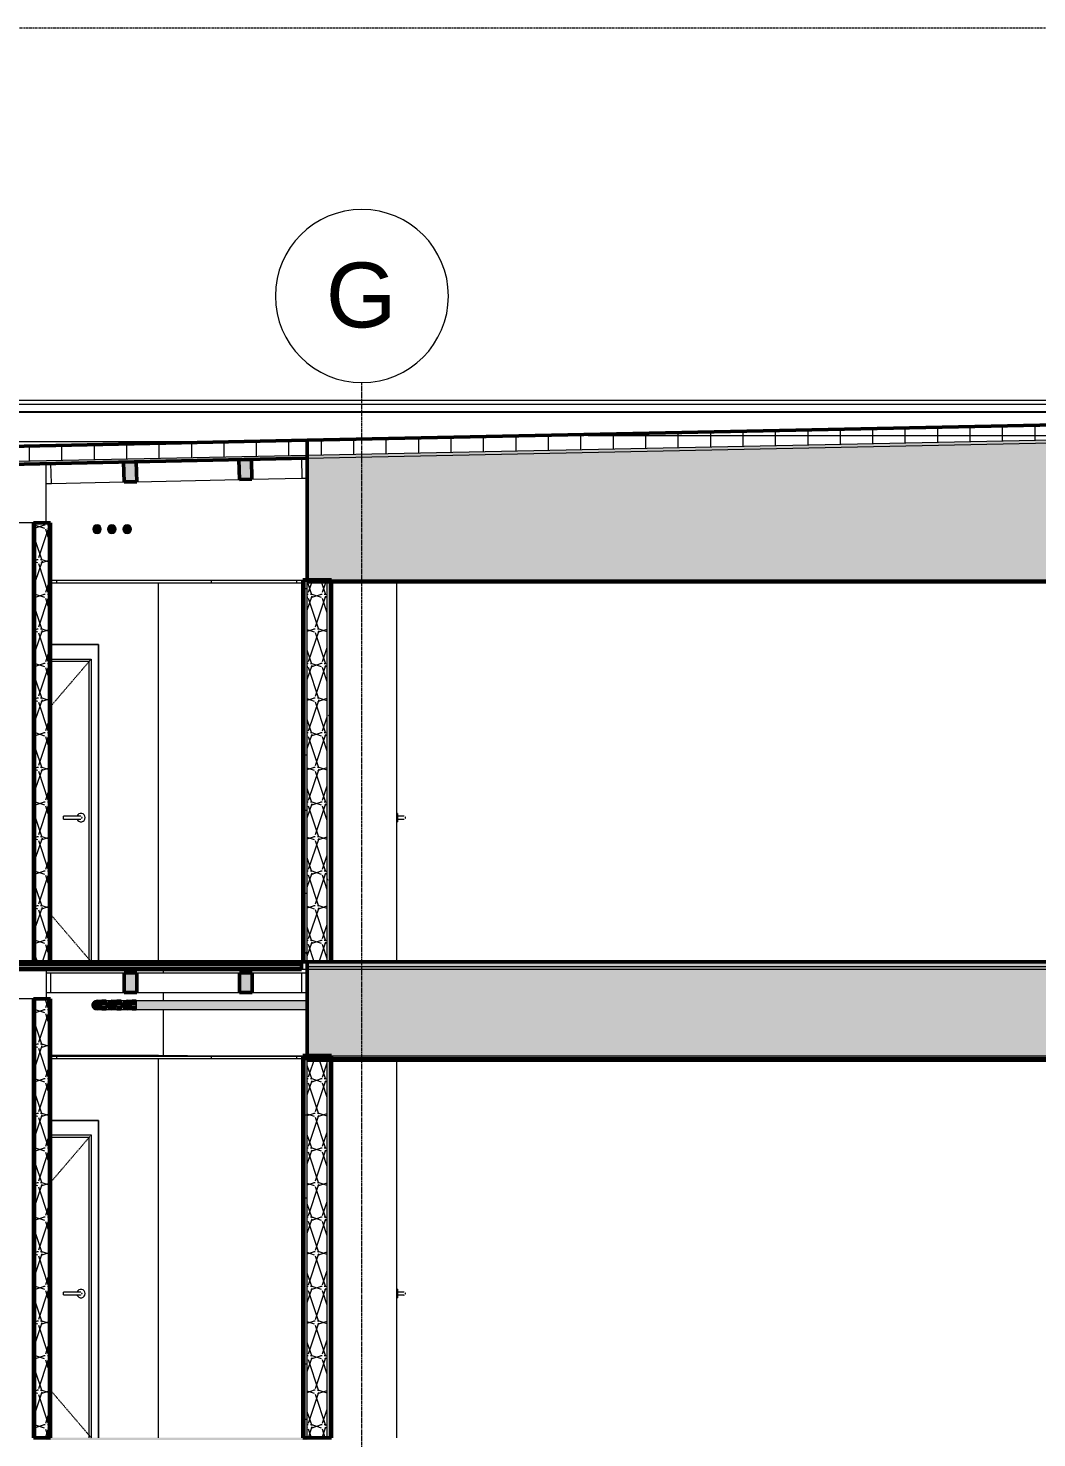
# Model space of a CAD drawing. Header units: inches. Extents: x 9661 to 16493, y -360 to 681.
# Drawn here: x 10374.6 to 10654.4, y 136 to 527 of the extents above; entities that cross this region are included whole.
import ezdxf

# ---------------------------------------------------------------- set-up
doc = ezdxf.new("R2010")
doc.units = ezdxf.units.IN
doc.header["$MEASUREMENT"] = 0
for name, pattern in [('Aligning Line 1_8_', [0.25, 0.125, -0.125]), ('Dash 1_16_', [0.125, 0.0625, -0.0625]), ('Grid Line 1_2_', [0.875, 0.5, -0.125, 0.125, -0.125])]:
    doc.linetypes.add(name, pattern=pattern)
for name, color, linetype, lineweight in [('0-1', 7, 'Continuous', 5), ('0-2', 135, 'Continuous', 9), ('A-CLNG-1', 55, 'Continuous', 13), ('A-DOOR-1', 7, 'Dash 1_16_', 9), ('A-DOOR-2', 7, 'Continuous', 9), ('A-DOOR-FRAM-1', 7, 'Continuous', 9), ('A-FLOR-1', 21, 'Continuous', 13), ('A-FLOR-3', 55, 'Continuous', 13), ('A-FLOR-4', 8, 'Continuous', 5), ('A-FLOR-5', 251, 'Continuous', 5), ('A-FLOR-9', 192, 'Continuous', 50), ('A-FLOR-LEVL-1', 51, 'Grid Line 1_2_', 9), ('A-FLOR-MCUT', 51, 'Continuous', 13), ('A-FLOR-PATT-2', 8, 'Continuous', 9), ('A-ROOF', 132, 'Continuous', 13), ('A-ROOF-1', 55, 'Continuous', 13), ('A-ROOF-2', 132, 'Continuous', 50), ('A-ROOF-PATT-1', 132, 'Continuous', 9), ('A-WALL-1', 10, 'Continuous', 13), ('A-WALL-2', 55, 'Continuous', 13), ('A-WALL-PATT-1', 7, 'Continuous', 9), ('A-WALL-PATT-2', 53, 'Continuous', 9), ('G-ANNO-SYMB', 111, 'Aligning Line 1_8_', 9), ('I-WALL-1', 55, 'Continuous', 13), ('I-WALL-2', 250, 'Continuous', 50), ('P-PIPE-1', 252, 'Continuous', 9), ('P-PIPE-2', 8, 'Continuous', 5), ('P-PIPE-3', 94, 'Continuous', 9), ('P-PIPE-4', 135, 'Continuous', 9), ('S-BEAM-1', 135, 'Continuous', 9), ('S-BEAM-2', 41, 'Continuous', 9), ('S-BEAM-3', 250, 'Continuous', 50), ('S-GRID-1', 1, 'Grid Line 1_2_', 9), ('S-GRID-IDEN', 1, 'Continuous', 9)]:
    doc.layers.add(name, color=color, linetype=linetype, lineweight=lineweight)
doc.styles.add('Arial_1', font='arial.ttf', dxfattribs={"height": 18})
pattern_1 = [(0, (10995.947, 72), (30.72, 7.68), [1.267, -21.773, 1.267, -21.773, -122.88]), (0, (10995.947, 72), (30.72, 7.68), [-46.08, 1.267, -44.813, 1.267, -21.773, -53.76]), (0, (10995.947, 72), (30.72, 7.68), [-115.2, 1.267, -14.093, 1.267, -37.133]), (120, (11007.467, 75.84), (-22.011075, 22.7643), [1.267, -21.773, 1.267, -21.773, -122.88]), (120, (11007.467, 75.84), (-22.011075, 22.7643), [-46.08, 1.267, -44.813, 1.267, -21.773, -53.76]), (120, (11007.467, 75.84), (-22.011075, 22.7643), [-115.2, 1.267, -14.093, 1.267, -37.133]), (240, (11011.307, 91.2), (-8.708925, -30.4443), [1.267, -21.773, 1.267, -21.773, -122.88]), (240, (11011.307, 91.2), (-8.708925, -30.4443), [-46.08, 1.267, -44.813, 1.267, -21.773, -53.76]), (240, (11011.307, 91.2), (-8.708925, -30.4443), [-115.2, 1.267, -14.093, 1.267, -37.133])]
pattern_2 = [(161.57, (10996.427, 72.48), (-3.8399538, -1.54e-05), [0, -27.322, 3.034, 0]), (18.43, (10995.467, 72.48), (-3.8399538, 1.54e-05), [0, -27.322, 3.034, 0]), (108.43, (10996.427, 72.48), (1.919622, -9.6005246), [9.106, -21.25]), (71.57, (10995.467, 72.48), (1.919622, 9.6005246), [9.106, -21.25])]
pattern_3 = [(0, (10995.947, 72), (0, 4.798), []), (315, (10995.947, 72), (4.798427, 0), [6.786, -6.786]), (45, (10995.947, 72), (4.798427, 0), [6.786, -6.786])]
pattern_4 = [(0, (10995.947, 72), (0, 9), []), (90, (10995.947, 72), (-9, 6e-16), [])]

# ---------------------------------------------------------------- blocks, each defined once
blk = doc.blocks.new('HOLLOW METAL - UNIT DOOR-2125824-BUILDING SECTION - EAST_WEST - LOOKING NORTH')
at = {"layer": 'A-DOOR-2'}
for p, q in [((10477.1, 177.18), (10476.79, 177.18)), ((10477.1, 177.18), (10477.1, 176)), ((10478.29, 176.39), (10477.1, 176.39)), ((10477.1, 176), (10477.1, 174.82)), ((10476.79, 174.82), (10477.1, 174.82)), ((10477.1, 175.61), (10478.29, 175.61))]:
    blk.add_line(p, q, dxfattribs=at)
at = {"layer": 'A-DOOR-2', "flags": 128}
for points in [[(10478.88, 176.39), (10478.88, 176.39), (10478.87, 176.39), (10478.87, 176.39), (10478.87, 176.39), (10478.86, 176.39), (10478.86, 176.39), (10478.85, 176.39), (10478.85, 176.39), (10478.84, 176.39), (10478.83, 176.39), (10478.82, 176.39), (10478.81, 176.39), (10478.8, 176.39), (10478.79, 176.39), (10478.77, 176.39), (10478.76, 176.39), (10478.74, 176.39), (10478.73, 176.39), (10478.71, 176.39), (10478.7, 176.39), (10478.68, 176.39), (10478.66, 176.39), (10478.64, 176.39), (10478.62, 176.39), (10478.6, 176.39), (10478.58, 176.39), (10478.56, 176.39), (10478.54, 176.39), (10478.52, 176.39), (10478.5, 176.39), (10478.48, 176.39), (10478.45, 176.39), (10478.43, 176.39), (10478.41, 176.39), (10478.39, 176.39), (10478.36, 176.39), (10478.34, 176.39), (10478.32, 176.39), (10478.29, 176.39), (10478.29, 176.39)], [(10478.29, 175.61), (10478.31, 175.61), (10478.33, 175.61), (10478.36, 175.61), (10478.38, 175.61), (10478.4, 175.61), (10478.43, 175.61), (10478.45, 175.61), (10478.47, 175.61), (10478.49, 175.61), (10478.52, 175.61), (10478.54, 175.61), (10478.56, 175.61), (10478.58, 175.61), (10478.6, 175.61), (10478.62, 175.61), (10478.64, 175.61), (10478.66, 175.61), (10478.67, 175.61), (10478.69, 175.61), (10478.71, 175.61), (10478.73, 175.61), (10478.74, 175.61), (10478.76, 175.61), (10478.77, 175.61), (10478.78, 175.61), (10478.79, 175.61), (10478.81, 175.61), (10478.82, 175.61), (10478.83, 175.61), (10478.84, 175.61), (10478.84, 175.61), (10478.85, 175.61), (10478.86, 175.61), (10478.86, 175.61), (10478.87, 175.61), (10478.87, 175.61), (10478.87, 175.61), (10478.88, 175.61), (10478.88, 175.61)]]:
    blk.add_lwpolyline(points, dxfattribs=at)
at = {"layer": 'A-DOOR-2'}
for start, end in [(90, 97.2275), (0, 30), (330, 0), (262.7725, 270)]:
    blk.add_arc((10478.88, 176), 0.394, start, end, dxfattribs=at)
blk = doc.blocks.new('Dimension Lumber - LVL - 3_5X5_5-2120530-BUILDING SECTION - EAST_WEST - LOOKING NORTH')
at = {"layer": 'S-BEAM-1'}
for p, q in [((10379.54, 265), (10380.89, 265)), ((10379.54, 259.5), (10380.89, 259.5))]:
    blk.add_line(p, q, dxfattribs=at)
blk = doc.blocks.new('Dimension Lumber - LVL - 3_5X5_5-2120529-BUILDING SECTION - EAST_WEST - LOOKING NORTH')
at = {"layer": 'S-BEAM-1'}
for p, q in [((10450.41, 265), (10452.04, 265)), ((10450.41, 259.5), (10452.04, 259.5))]:
    blk.add_line(p, q, dxfattribs=at)
blk = doc.blocks.new('Dimension Lumber - LVL - 3_5X5_5-2130250-BUILDING SECTION - EAST_WEST - LOOKING NORTH')
at = {"layer": 'S-BEAM-2'}
blk.add_hatch(color=256, dxfattribs=at).paths.add_polyline_path([(10404.74, 259.5), (10404.74, 265), (10401.24, 265), (10401.24, 259.5)], flags=0)
at = {"layer": 'S-BEAM-3'}
for p, q in [((10404.74, 265), (10401.24, 265)), ((10401.24, 265), (10401.24, 259.5)), ((10404.74, 259.5), (10404.74, 265)), ((10401.24, 259.5), (10404.74, 259.5))]:
    blk.add_line(p, q, dxfattribs=at)
blk = doc.blocks.new('Dimension Lumber - LVL - 3_5X5_5-2130251-BUILDING SECTION - EAST_WEST - LOOKING NORTH')
at = {"layer": 'S-BEAM-2'}
blk.add_hatch(color=256, dxfattribs=at).paths.add_polyline_path([(10436.67, 259.5), (10436.74, 259.5), (10436.74, 265), (10433.24, 265), (10433.24, 259.5)], flags=0)
at = {"layer": 'S-BEAM-3'}
for p, q in [((10436.74, 265), (10433.24, 265)), ((10433.24, 265), (10433.24, 259.5)), ((10436.74, 259.5), (10436.74, 265)), ((10433.24, 259.5), (10436.74, 259.5))]:
    blk.add_line(p, q, dxfattribs=at)
blk = doc.blocks.new('Elbow - PVC - Sch 40 - Standard-2079255-BUILDING SECTION - EAST_WEST - LOOKING NORTH')
at = {"layer": 'P-PIPE-1'}
h = blk.add_hatch(color=256, dxfattribs=at)
h.paths.add_polyline_path([(10393.69, 118.66), (10394.04, 118.7), (10394.38, 118.85), (10394.73, 119.16), (10394.89, 119.41), (10394.99, 119.69), (10395.02, 120.11), (10394.99, 120.35), (10394.84, 120.69), (10394.53, 121.04), (10394.28, 121.2), (10394, 121.3), (10393.58, 121.33), (10393.34, 121.3), (10392.92, 121.09), (10392.65, 120.84), (10392.49, 120.59), (10392.39, 120.31), (10392.35, 120), (10392.39, 119.65), (10392.54, 119.31), (10392.85, 118.96), (10393.1, 118.8), (10393.38, 118.7)], flags=0)
h.paths.add_polyline_path([(10393.69, 118.81), (10393.38, 118.85), (10393.05, 119.01), (10392.85, 119.16), (10392.66, 119.41), (10392.53, 119.82), (10392.52, 120.11), (10392.54, 120.31), (10392.74, 120.7), (10392.91, 120.88), (10393.1, 121.03), (10393.38, 121.15), (10393.69, 121.19), (10394, 121.15), (10394.39, 120.95), (10394.61, 120.74), (10394.72, 120.59), (10394.85, 120.18), (10394.88, 120), (10394.84, 119.69), (10394.72, 119.41), (10394.53, 119.16), (10394.19, 118.93), (10393.87, 118.84)], flags=0)
h.paths.add_polyline_path([(10394.28, 121.19), (10394.28, 121.19), (10394.12, 121.19)], flags=0)
h = blk.add_hatch(color=256, dxfattribs=at)
h.paths.add_polyline_path([(10395.04, 120), (10395.07, 121.03), (10395.03, 121.34), (10394.32, 121.3), (10394.26, 121.29), (10394.12, 121.27), (10394.45, 121.1), (10394.74, 120.82), (10394.89, 120.59), (10394.99, 120.31), (10395.04, 120.03)], flags=0)
h.paths.add_polyline_path([(10394.72, 120.89), (10394.48, 121.11), (10394.66, 120.95)], flags=0)
h.paths.add_polyline_path([(10394.26, 121.29), (10394.12, 121.34), (10394.21, 121.3)], flags=0)
for points in [[(10396.22, 120), (10396.22, 121.34), (10395.07, 121.3), (10395.07, 120)], [(10395.07, 118.66), (10396.22, 118.66), (10396.22, 120), (10395.07, 119.96), (10395.07, 118.66)]]:
    blk.add_hatch(color=256, dxfattribs=at).paths.add_polyline_path(points, flags=0)
h = blk.add_hatch(color=256, dxfattribs=at)
h.paths.add_polyline_path([(10394.64, 119.05), (10394.53, 118.93), (10394.61, 119.02)], flags=0)
h.paths.add_polyline_path([(10395.07, 118.66), (10395.03, 119.94), (10394.93, 119.51), (10394.84, 119.31), (10394.53, 118.96), (10394.31, 118.81), (10394.12, 118.7), (10394.12, 118.66), (10394.78, 118.66)], flags=0)
at = {"layer": 'P-PIPE-4'}
for p, q in [((10396.22, 121.34), (10395.07, 121.34)), ((10396.22, 121.34), (10396.22, 120)), ((10395.07, 118.66), (10396.22, 118.66)), ((10396.22, 120), (10396.22, 118.66))]:
    blk.add_line(p, q, dxfattribs=at)
at = {"layer": 'P-PIPE-4', "flags": 128}
for points in [[(10392.35, 120), (10392.35, 120.05), (10392.35, 120.11), (10392.36, 120.16), (10392.36, 120.21), (10392.37, 120.27), (10392.38, 120.32), (10392.4, 120.37), (10392.41, 120.42), (10392.43, 120.47), (10392.45, 120.52), (10392.47, 120.57), (10392.5, 120.62), (10392.52, 120.67), (10392.55, 120.71), (10392.58, 120.76), (10392.61, 120.8), (10392.64, 120.85), (10392.68, 120.89), (10392.72, 120.93), (10392.75, 120.96), (10392.79, 121), (10392.83, 121.04), (10392.88, 121.07), (10392.92, 121.1), (10392.96, 121.13), (10393.01, 121.16), (10393.06, 121.19), (10393.1, 121.21), (10393.15, 121.23), (10393.2, 121.25), (10393.25, 121.27), (10393.3, 121.29), (10393.36, 121.3), (10393.41, 121.31), (10393.46, 121.32), (10393.51, 121.33), (10393.57, 121.34), (10393.62, 121.34), (10393.68, 121.34), (10393.69, 121.34)], [(10393.69, 121.34), (10393.69, 121.34), (10393.69, 121.34), (10393.7, 121.34), (10393.71, 121.34), (10393.72, 121.34), (10393.73, 121.34), (10393.74, 121.34), (10393.76, 121.34), (10393.78, 121.34), (10393.8, 121.34), (10393.82, 121.34), (10393.85, 121.34), (10393.87, 121.34), (10393.9, 121.34), (10393.93, 121.34), (10393.96, 121.34), (10394, 121.34), (10394.03, 121.34), (10394.07, 121.34), (10394.11, 121.34), (10394.15, 121.34), (10394.19, 121.34), (10394.23, 121.34), (10394.28, 121.34), (10394.32, 121.34), (10394.37, 121.34), (10394.42, 121.34), (10394.47, 121.34), (10394.52, 121.34), (10394.57, 121.34), (10394.62, 121.34), (10394.67, 121.34), (10394.72, 121.34), (10394.78, 121.34), (10394.83, 121.34), (10394.89, 121.34), (10394.94, 121.34), (10395, 121.34), (10395.05, 121.34), (10395.07, 121.34)], [(10393.69, 118.66), (10393.64, 118.66), (10393.58, 118.66), (10393.53, 118.67), (10393.48, 118.67), (10393.42, 118.68), (10393.37, 118.69), (10393.32, 118.71), (10393.27, 118.72), (10393.22, 118.74), (10393.17, 118.76), (10393.12, 118.78), (10393.07, 118.81), (10393.02, 118.83), (10392.98, 118.86), (10392.93, 118.89), (10392.89, 118.92), (10392.84, 118.95), (10392.8, 118.99), (10392.76, 119.03), (10392.73, 119.06), (10392.69, 119.1), (10392.65, 119.14), (10392.62, 119.19), (10392.59, 119.23), (10392.56, 119.27), (10392.53, 119.32), (10392.5, 119.37), (10392.48, 119.41), (10392.46, 119.46), (10392.44, 119.51), (10392.42, 119.56), (10392.4, 119.61), (10392.39, 119.67), (10392.38, 119.72), (10392.37, 119.77), (10392.36, 119.82), (10392.35, 119.88), (10392.35, 119.93), (10392.35, 119.99), (10392.35, 120)], [(10395.07, 118.66), (10395.01, 118.66), (10394.96, 118.66), (10394.9, 118.66), (10394.85, 118.66), (10394.79, 118.66), (10394.74, 118.66), (10394.69, 118.66), (10394.63, 118.66), (10394.58, 118.66), (10394.53, 118.66), (10394.48, 118.66), (10394.43, 118.66), (10394.38, 118.66), (10394.33, 118.66), (10394.29, 118.66), (10394.24, 118.66), (10394.2, 118.66), (10394.16, 118.66), (10394.12, 118.66), (10394.08, 118.66), (10394.04, 118.66), (10394.01, 118.66), (10393.97, 118.66), (10393.94, 118.66), (10393.91, 118.66), (10393.88, 118.66), (10393.85, 118.66), (10393.83, 118.66), (10393.8, 118.66), (10393.78, 118.66), (10393.76, 118.66), (10393.75, 118.66), (10393.73, 118.66), (10393.72, 118.66), (10393.71, 118.66), (10393.7, 118.66), (10393.7, 118.66), (10393.69, 118.66), (10393.69, 118.66)]]:
    blk.add_lwpolyline(points, dxfattribs=at)
at = {"layer": 'P-PIPE-4'}
for start, end in [(0, 180), (180, 360)]:
    blk.add_arc((10393.69, 120), 1.34, start, end, dxfattribs=at)
blk = doc.blocks.new('Dimension Lumber - LVL - 3_5X5_5-V11-BUILDING SECTION - EAST_WEST - LOOKING NORTH')
at = {"layer": 'S-BEAM-1'}
for p, q in [((10379.54, 406.15), (10380.91, 406.18)), ((10379.54, 400.65), (10381.03, 400.68))]:
    blk.add_line(p, q, dxfattribs=at)
blk = doc.blocks.new('Dimension Lumber - LVL - 3_5X5_5-V12-BUILDING SECTION - EAST_WEST - LOOKING NORTH')
at = {"layer": 'S-BEAM-1'}
for p, q in [((10450.42, 407.63), (10452.04, 407.66)), ((10450.54, 402.13), (10452.04, 402.16))]:
    blk.add_line(p, q, dxfattribs=at)
blk = doc.blocks.new('Dimension Lumber - LVL - 3_5X5_5-2129287-BUILDING SECTION - EAST_WEST - LOOKING NORTH')
at = {"layer": 'S-BEAM-2'}
blk.add_hatch(color=256, dxfattribs=at).paths.add_polyline_path([(10433.18, 401.77), (10436.68, 401.84), (10436.57, 407.34), (10433.07, 407.27), (10433.14, 403.73)], flags=0)
at = {"layer": 'S-BEAM-3'}
for p, q in [((10436.57, 407.34), (10433.07, 407.27)), ((10433.07, 407.27), (10433.18, 401.77)), ((10436.68, 401.84), (10436.57, 407.34)), ((10433.18, 401.77), (10436.68, 401.84))]:
    blk.add_line(p, q, dxfattribs=at)
blk = doc.blocks.new('Dimension Lumber - LVL - 3_5X5_5-2129286-BUILDING SECTION - EAST_WEST - LOOKING NORTH')
at = {"layer": 'S-BEAM-2'}
blk.add_hatch(color=256, dxfattribs=at).paths.add_polyline_path([(10401.19, 401.1), (10404.69, 401.18), (10404.57, 406.68), (10401.07, 406.6), (10401.13, 403.73)], flags=0)
at = {"layer": 'S-BEAM-3'}
for p, q in [((10404.57, 406.68), (10401.07, 406.6)), ((10401.07, 406.6), (10401.19, 401.1)), ((10404.69, 401.18), (10404.57, 406.68)), ((10401.19, 401.1), (10404.69, 401.18))]:
    blk.add_line(p, q, dxfattribs=at)
blk = doc.blocks.new('HOLLOW METAL - UNIT DOOR-2125827-BUILDING SECTION - EAST_WEST - LOOKING NORTH')
at = {"layer": 'A-DOOR-1'}
for p, q in [((10392.09, 352), (10380.79, 338.82)), ((10380.79, 281.18), (10392.09, 268))]:
    blk.add_line(p, q, dxfattribs=at)
at = {"layer": 'A-DOOR-2'}
for p, q in [((10388.55, 308.39), (10384.41, 308.39)), ((10384.41, 308), (10384.41, 308.39)), ((10384.41, 307.61), (10384.41, 308)), ((10384.41, 307.61), (10388.55, 307.61))]:
    blk.add_line(p, q, dxfattribs=at)
at = {"layer": 'A-DOOR-2', "flags": 128}
for points in [[(10389.14, 308.39), (10389.14, 308.39), (10389.13, 308.39), (10389.13, 308.39), (10389.13, 308.39), (10389.12, 308.39), (10389.12, 308.39), (10389.11, 308.39), (10389.11, 308.39), (10389.1, 308.39), (10389.09, 308.39), (10389.08, 308.39), (10389.07, 308.39), (10389.06, 308.39), (10389.05, 308.39), (10389.03, 308.39), (10389.02, 308.39), (10389, 308.39), (10388.99, 308.39), (10388.97, 308.39), (10388.96, 308.39), (10388.94, 308.39), (10388.92, 308.39), (10388.9, 308.39), (10388.88, 308.39), (10388.86, 308.39), (10388.84, 308.39), (10388.82, 308.39), (10388.8, 308.39), (10388.78, 308.39), (10388.76, 308.39), (10388.74, 308.39), (10388.72, 308.39), (10388.69, 308.39), (10388.67, 308.39), (10388.65, 308.39), (10388.62, 308.39), (10388.6, 308.39), (10388.58, 308.39), (10388.55, 308.39), (10388.55, 308.39)], [(10388.55, 307.61), (10388.57, 307.61), (10388.59, 307.61), (10388.62, 307.61), (10388.64, 307.61), (10388.66, 307.61), (10388.69, 307.61), (10388.71, 307.61), (10388.73, 307.61), (10388.75, 307.61), (10388.78, 307.61), (10388.8, 307.61), (10388.82, 307.61), (10388.84, 307.61), (10388.86, 307.61), (10388.88, 307.61), (10388.9, 307.61), (10388.92, 307.61), (10388.94, 307.61), (10388.95, 307.61), (10388.97, 307.61), (10388.99, 307.61), (10389, 307.61), (10389.02, 307.61), (10389.03, 307.61), (10389.04, 307.61), (10389.06, 307.61), (10389.07, 307.61), (10389.08, 307.61), (10389.09, 307.61), (10389.1, 307.61), (10389.1, 307.61), (10389.11, 307.61), (10389.12, 307.61), (10389.12, 307.61), (10389.13, 307.61), (10389.13, 307.61), (10389.13, 307.61), (10389.14, 307.61), (10389.14, 307.61)]]:
    blk.add_lwpolyline(points, dxfattribs=at)
at = {"layer": 'A-DOOR-2'}
for centre, radius, start, end in [((10389.23, 308), 1.18, 0, 160.3657), ((10389.23, 308), 1.18, 199.5633, 0), ((10389.14, 308), 0.394, 75, 90), ((10389.14, 308), 0.394, 270, 285), ((10389.14, 308), 0.394, 0, 30), ((10389.14, 308), 0.394, 330, 0)]:
    blk.add_arc(centre, radius, start, end, dxfattribs=at)
at = {"layer": 'A-DOOR-FRAM-1'}
for p, q in [((10394.09, 356), (10380.79, 356)), ((10394.09, 268), (10394.09, 356)), ((10380.79, 352), (10392.09, 352)), ((10392.09, 352), (10392.09, 268)), ((10380.79, 351.38), (10391.46, 351.38)), ((10391.46, 351.38), (10391.46, 268))]:
    blk.add_line(p, q, dxfattribs=at)
blk = doc.blocks.new('Dimension Lumber - LVL - 3_5X5_5-V14-BUILDING SECTION - EAST_WEST - LOOKING NORTH')
at = {"layer": 'S-BEAM-1'}
for p, q in [((10380.89, 259.5), (10380.89, 265)), ((10380.89, 265), (10401.24, 265)), ((10404.74, 265), (10433.24, 265)), ((10436.74, 265), (10450.41, 265)), ((10450.41, 265), (10450.41, 259.5)), ((10380.89, 259.5), (10401.24, 259.5)), ((10404.74, 259.5), (10433.24, 259.5)), ((10436.74, 259.5), (10450.41, 259.5))]:
    blk.add_line(p, q, dxfattribs=at)
blk = doc.blocks.new('Dimension Lumber - LVL - 3_5X5_5-V16-BUILDING SECTION - EAST_WEST - LOOKING NORTH')
at = {"layer": 'S-BEAM-1'}
for p, q in [((10380.91, 406.18), (10401.07, 406.6)), ((10404.57, 406.68), (10433.07, 407.27)), ((10436.57, 407.34), (10450.42, 407.63)), ((10450.42, 407.63), (10450.54, 402.13)), ((10381.03, 400.68), (10380.91, 406.18)), ((10381.03, 400.68), (10401.19, 401.1)), ((10404.69, 401.18), (10433.18, 401.77)), ((10436.68, 401.84), (10450.54, 402.13))]:
    blk.add_line(p, q, dxfattribs=at)
blk = doc.blocks.new('CTR - 1st Phase - Common Walls_rvt-1-BUILDING SECTION - EAST_WEST - LOOKING NORTH')
at = {"layer": 'A-WALL-PATT-1'}
h = blk.add_hatch(dxfattribs=at)
h.set_pattern_fill('FP_1', color=256, style=0, pattern_type=2)
h.set_pattern_definition(pattern_1)
h.paths.add_polyline_path([(10376.66, 268), (10376.66, 389.75), (10376.04, 389.75), (10376.04, 268)], flags=0)
h = blk.add_hatch(dxfattribs=at)
h.set_pattern_fill('FP_1', color=256, style=0, pattern_type=2)
h.set_pattern_definition(pattern_1)
h.paths.add_polyline_path([(10380.79, 268), (10380.79, 389.75), (10380.16, 389.75), (10380.16, 268)], flags=0)
h = blk.add_hatch(dxfattribs=at)
h.set_pattern_fill('FP_1', color=256, style=0, pattern_type=2)
h.set_pattern_definition(pattern_1)
h.paths.add_polyline_path([(10450.79, 268), (10451.41, 268), (10451.41, 374), (10450.79, 374), (10450.79, 268)], flags=0)
h = blk.add_hatch(dxfattribs=at)
h.set_pattern_fill('FP_1', color=256, style=0, pattern_type=2)
h.set_pattern_definition(pattern_1)
h.paths.add_polyline_path([(10452.04, 268), (10452.04, 374), (10451.41, 374), (10451.41, 268)], flags=0)
h = blk.add_hatch(dxfattribs=at)
h.set_pattern_fill('FP_1', color=256, style=0, pattern_type=2)
h.set_pattern_definition(pattern_1)
h.paths.add_polyline_path([(10458.16, 268), (10458.16, 373.37), (10457.54, 373.37), (10457.54, 268)], flags=0)
h = blk.add_hatch(dxfattribs=at)
h.set_pattern_fill('FP_1', color=256, style=0, pattern_type=2)
h.set_pattern_definition(pattern_1)
h.paths.add_polyline_path([(10458.79, 268), (10458.79, 373.37), (10458.16, 373.37), (10458.16, 268)], flags=0)
h = blk.add_hatch(dxfattribs=at)
h.set_pattern_fill('FP_1', color=256, style=0, pattern_type=2)
h.set_pattern_definition(pattern_1)
h.paths.add_polyline_path([(10376.66, 136), (10376.66, 257.75), (10376.04, 257.75), (10376.04, 136)], flags=0)
h = blk.add_hatch(dxfattribs=at)
h.set_pattern_fill('FP_1', color=256, style=0, pattern_type=2)
h.set_pattern_definition(pattern_1)
h.paths.add_polyline_path([(10380.79, 136), (10380.79, 257.75), (10380.16, 257.75), (10380.16, 136)], flags=0)
h = blk.add_hatch(dxfattribs=at)
h.set_pattern_fill('FP_1', color=256, style=0, pattern_type=2)
h.set_pattern_definition(pattern_1)
h.paths.add_polyline_path([(10451.41, 136), (10451.41, 242), (10450.79, 242), (10450.79, 136)], flags=0)
h = blk.add_hatch(dxfattribs=at)
h.set_pattern_fill('FP_1', color=256, style=0, pattern_type=2)
h.set_pattern_definition(pattern_1)
h.paths.add_polyline_path([(10452.04, 136), (10452.04, 242), (10451.41, 242), (10451.41, 136)], flags=0)
h = blk.add_hatch(dxfattribs=at)
h.set_pattern_fill('FP_1', color=256, style=0, pattern_type=2)
h.set_pattern_definition(pattern_1)
h.paths.add_polyline_path([(10458.79, 136), (10458.79, 240.75), (10458.16, 240.75), (10458.16, 136)], flags=0)
at = {"layer": 'A-WALL-PATT-2'}
h = blk.add_hatch(dxfattribs=at)
h.set_pattern_fill('FP_4', color=256, style=0, pattern_type=2)
h.set_pattern_definition(pattern_2)
h.paths.add_polyline_path([(10379.54, 268), (10380.16, 268), (10380.16, 389.75), (10376.66, 389.75), (10376.66, 268)], flags=0)
h = blk.add_hatch(dxfattribs=at)
h.set_pattern_fill('FP_4', color=256, style=0, pattern_type=2)
h.set_pattern_definition(pattern_2)
h.paths.add_polyline_path([(10457.54, 268), (10457.54, 374), (10452.04, 374), (10452.04, 268)], flags=0)
h = blk.add_hatch(dxfattribs=at)
h.set_pattern_fill('FP_4', color=256, style=0, pattern_type=2)
h.set_pattern_definition(pattern_2)
h.paths.add_polyline_path([(10380.16, 136), (10380.16, 257.75), (10376.66, 257.75), (10376.66, 136)], flags=0)
h = blk.add_hatch(dxfattribs=at)
h.set_pattern_fill('FP_4', color=256, style=0, pattern_type=2)
h.set_pattern_definition(pattern_2)
h.paths.add_polyline_path([(10457.54, 136), (10457.54, 241.87), (10452.04, 241.87), (10452.04, 136)], flags=0)
at = {"layer": 'P-PIPE-1'}
for points in [[(10393.69, 386.81), (10394, 386.85), (10394.28, 386.97), (10394.53, 387.16), (10394.72, 387.41), (10394.84, 387.69), (10394.88, 388), (10394.84, 388.31), (10394.72, 388.59), (10394.53, 388.84), (10394.28, 389.03), (10394, 389.15), (10393.69, 389.19), (10393.38, 389.15), (10393.1, 389.03), (10392.85, 388.84), (10392.66, 388.59), (10392.54, 388.31), (10392.5, 388), (10392.54, 387.69), (10392.66, 387.41), (10392.85, 387.16), (10393.1, 386.97), (10393.38, 386.85)], [(10397.82, 386.81), (10398.13, 386.85), (10398.41, 386.97), (10398.66, 387.16), (10398.85, 387.41), (10398.97, 387.69), (10399.01, 388), (10398.97, 388.31), (10398.85, 388.59), (10398.66, 388.84), (10398.41, 389.03), (10398.13, 389.15), (10397.82, 389.19), (10397.51, 389.15), (10397.22, 389.03), (10396.98, 388.84), (10396.79, 388.59), (10396.67, 388.31), (10396.63, 388), (10396.67, 387.69), (10396.79, 387.41), (10396.98, 387.16), (10397.23, 386.97), (10397.51, 386.85)], [(10402.06, 386.81), (10402.37, 386.85), (10402.65, 386.97), (10402.9, 387.16), (10403.09, 387.41), (10403.21, 387.69), (10403.25, 388), (10403.21, 388.31), (10403.09, 388.59), (10402.9, 388.84), (10402.65, 389.03), (10402.37, 389.15), (10402.06, 389.19), (10401.75, 389.15), (10401.47, 389.03), (10401.22, 388.84), (10401.03, 388.59), (10400.91, 388.31), (10400.87, 388), (10400.91, 387.69), (10401.03, 387.41), (10401.22, 387.16), (10401.47, 386.97), (10401.75, 386.85)], [(10393.69, 254.81), (10394.05, 254.88), (10394.28, 254.97), (10394.53, 255.16), (10394.72, 255.41), (10394.84, 255.71), (10394.87, 256.07), (10394.79, 256.43), (10394.66, 256.67), (10394.53, 256.84), (10394.23, 257.05), (10393.87, 257.16), (10393.69, 257.19), (10393.38, 257.15), (10393.1, 257.03), (10392.85, 256.84), (10392.64, 256.55), (10392.53, 256.18), (10392.52, 255.9), (10392.56, 255.65), (10392.66, 255.41), (10392.85, 255.16), (10393.1, 254.97), (10393.51, 254.84)], [(10397.82, 254.81), (10398.18, 254.88), (10398.41, 254.97), (10398.66, 255.16), (10398.85, 255.41), (10398.97, 255.71), (10399, 256.07), (10398.92, 256.43), (10398.79, 256.67), (10398.66, 256.84), (10398.35, 257.05), (10398, 257.16), (10397.82, 257.19), (10397.51, 257.15), (10397.22, 257.03), (10396.98, 256.84), (10396.77, 256.55), (10396.65, 256.18), (10396.64, 255.9), (10396.69, 255.65), (10396.79, 255.41), (10396.98, 255.16), (10397.23, 254.97), (10397.64, 254.84)], [(10402.06, 254.81), (10402.43, 254.88), (10402.65, 254.97), (10402.9, 255.16), (10403.09, 255.41), (10403.21, 255.71), (10403.24, 256.07), (10403.16, 256.43), (10403.03, 256.67), (10402.9, 256.84), (10402.6, 257.05), (10402.24, 257.16), (10402.06, 257.19), (10401.75, 257.15), (10401.47, 257.03), (10401.22, 256.84), (10401.02, 256.55), (10400.9, 256.18), (10400.89, 255.9), (10400.93, 255.65), (10401.03, 255.41), (10401.22, 255.16), (10401.47, 254.97), (10401.88, 254.84)]]:
    blk.add_hatch(color=256, dxfattribs=at).paths.add_polyline_path(points, flags=0)
at = {"layer": 'P-PIPE-2'}
h = blk.add_hatch(color=256, dxfattribs=at)
h.paths.add_polyline_path([(10403.41, 256), (10403.44, 256), (10403.41, 256)], flags=0)
h.paths.add_polyline_path([(11709.59, 256), (11710.59, 256), (11710.59, 257.19), (11708.94, 257.15), (11709.28, 256.84), (11709.44, 256.59), (11709.55, 256.31)], flags=0)
h.paths.add_polyline_path([(11706.87, 256), (11706.89, 256.01), (11706.87, 256.14)], flags=0)
h.paths.add_polyline_path([(10396.22, 256), (10396.47, 256), (10396.52, 256.35), (10396.67, 256.69), (10396.98, 257.04), (10397.15, 257.19), (10396.22, 257.15), (10396.22, 256.15)], flags=0)
h.paths.add_polyline_path([(11706.89, 256), (11706.91, 256.01), (11706.9, 256.01)], flags=0)
h.paths.add_polyline_path([(10400.35, 256), (10400.72, 256), (10400.76, 256.35), (10400.91, 256.69), (10401.22, 257.04), (10401.39, 257.19), (10400.35, 257.15), (10400.35, 256)], flags=0)
h.paths.add_polyline_path([(11705.72, 256.52), (11705.72, 257.19), (11705.18, 257.15), (11705.53, 256.84), (11705.69, 256.59)], flags=0)
h.paths.add_polyline_path([(11707.22, 256.89), (11707.47, 257.13), (11707.22, 256.89)], flags=0)
h.paths.add_polyline_path([(11703.46, 256.89), (11703.71, 257.13), (11703.46, 256.89)], flags=0)
h = blk.add_hatch(color=256, dxfattribs=at)
h.paths.add_polyline_path([(10396.22, 254.81), (10397.12, 254.85), (10396.78, 255.16), (10396.62, 255.41), (10396.51, 255.69), (10396.47, 256), (10396.22, 256), (10396.22, 254.84)], flags=0)
h.paths.add_polyline_path([(10401.45, 254.81), (10401.37, 254.85), (10401.03, 255.16), (10400.86, 255.41), (10400.76, 255.69), (10400.72, 256), (10400.35, 256), (10400.35, 254.81), (10401.42, 254.81)], flags=0)
h.paths.add_polyline_path([(11705.72, 254.81), (11705.69, 255.41), (11705.64, 255.31), (11705.33, 254.96), (11705.16, 254.81), (11705.44, 254.81)], flags=0)
h.paths.add_polyline_path([(11710.59, 254.81), (11710.59, 256), (11709.59, 256), (11709.5, 255.55), (11709.39, 255.31), (11709.09, 254.96), (11708.92, 254.81), (11710.46, 254.81)], flags=0)
h.paths.add_polyline_path([(10403.44, 255.65), (10403.4, 256), (10403.42, 255.87), (10403.43, 255.69)], flags=0)
h = blk.add_hatch(color=256, dxfattribs=at)
h.paths.add_polyline_path([(10451.45, 256), (10452.04, 256.01), (10452.04, 257.19), (10404.59, 257.15), (10404.59, 256), (10446.52, 256)], flags=0)
h.paths.add_polyline_path([(11701.96, 256), (11701.96, 257.19), (11646.74, 257.15), (11646.74, 256), (11698.5, 256)], flags=0)
h = blk.add_hatch(color=256, dxfattribs=at)
h.paths.add_polyline_path([(10404.59, 254.81), (10452.04, 254.85), (10452.04, 256), (10404.59, 256), (10404.59, 254.84)], flags=0)
h.paths.add_polyline_path([(11646.74, 254.81), (11701.96, 254.85), (11701.96, 256), (11646.74, 256), (11646.74, 254.81)], flags=0)
at = {"layer": 'A-CLNG-1'}
for p, q in [((10380.79, 373.82), (10382.41, 373.82)), ((10382.41, 373.07), (10380.79, 373.07)), ((10382.41, 373.82), (10425.39, 373.82)), ((10382.41, 373.82), (10382.41, 373.07)), ((10425.39, 373.07), (10382.41, 373.07)), ((10425.39, 373.82), (10425.39, 373.07)), ((10425.39, 373.82), (10449.16, 373.82)), ((10449.16, 373.07), (10425.39, 373.07)), ((10449.16, 373.82), (10450.79, 373.82)), ((10449.16, 373.07), (10449.16, 373.82)), ((10450.79, 373.07), (10449.16, 373.07)), ((10380.79, 241.82), (10382.41, 241.82)), ((10382.41, 241.07), (10380.79, 241.07)), ((10382.41, 241.82), (10425.39, 241.82)), ((10382.41, 241.82), (10382.41, 241.07)), ((10425.39, 241.07), (10382.41, 241.07)), ((10425.39, 241.82), (10425.39, 241.07)), ((10425.39, 241.82), (10449.16, 241.82)), ((10449.16, 241.07), (10425.39, 241.07)), ((10449.16, 241.82), (10450.79, 241.82)), ((10449.16, 241.07), (10449.16, 241.82)), ((10450.79, 241.07), (10449.16, 241.07))]:
    blk.add_line(p, q, dxfattribs=at)
at = {"layer": 'A-WALL-1'}
for p, q in [((10376.66, 389.75), (10376.66, 268)), ((10380.16, 389.75), (10380.16, 268)), ((10451.41, 268), (10451.41, 374)), ((10452.04, 268), (10452.04, 374)), ((10457.54, 268), (10457.54, 374)), ((10458.16, 268), (10458.16, 374)), ((10376.66, 257.75), (10376.66, 136)), ((10380.16, 257.75), (10380.16, 136)), ((10451.41, 136), (10451.41, 242)), ((10452.04, 136), (10452.04, 242)), ((10457.54, 136), (10457.54, 242)), ((10458.16, 136), (10458.16, 242))]:
    blk.add_line(p, q, dxfattribs=at)
at = {"layer": 'I-WALL-1'}
for p, q in [((10376.04, 389.75), (10261.59, 389.75)), ((10410.79, 268), (10410.79, 373.07)), ((10476.79, 373.37), (10476.79, 268)), ((10380.79, 356), (10394.09, 356)), ((10394.09, 356), (10394.09, 268)), ((10376.04, 257.75), (10261.59, 257.75)), ((10410.79, 242), (10380.79, 242)), ((10410.79, 241.82), (10410.79, 242)), ((10410.79, 242), (10418.79, 242)), ((10410.79, 136), (10410.79, 241.07)), ((10418.79, 242), (10418.79, 241.87)), ((10450.79, 241.87), (10418.79, 241.87)), ((10476.79, 240.75), (10476.79, 136)), ((10380.79, 224), (10394.09, 224)), ((10394.09, 224), (10394.09, 136))]:
    blk.add_line(p, q, dxfattribs=at)
at = {"layer": 'I-WALL-2'}
for p, q in [((10380.79, 389.75), (10376.04, 389.75)), ((10376.04, 389.75), (10376.04, 268)), ((10380.79, 268), (10380.79, 389.75)), ((10450.79, 374), (10450.79, 268)), ((10458.79, 374), (10450.79, 374)), ((10458.79, 268), (10458.79, 374)), ((10376.04, 268), (10380.79, 268)), ((10450.79, 268), (10458.79, 268)), ((10380.79, 257.75), (10376.04, 257.75)), ((10376.04, 257.75), (10376.04, 136)), ((10380.79, 136), (10380.79, 257.75)), ((10450.79, 242), (10450.79, 136)), ((10458.79, 242), (10450.79, 242)), ((10458.79, 136), (10458.79, 242)), ((10376.04, 136), (10380.79, 136)), ((10450.79, 136), (10458.79, 136))]:
    blk.add_line(p, q, dxfattribs=at)
at = {"layer": 'P-PIPE-3'}
for centre, start, end in [((10393.69, 388), 0, 180), ((10393.69, 388), 180, 0), ((10397.82, 388), 0, 180), ((10397.82, 388), 180, 0), ((10402.06, 388), 0, 180), ((10402.06, 388), 180, 0), ((10393.69, 256), 0, 180), ((10393.69, 256), 180, 0), ((10397.82, 256), 0, 180), ((10397.82, 256), 180, 0), ((10402.06, 256), 0, 180), ((10402.06, 256), 180, 0)]:
    blk.add_arc(centre, 1.19, start, end, dxfattribs=at)
at = {"layer": 'P-PIPE-4'}
for p, q in [((10397.2, 257.19), (10396.22, 257.19)), ((10396.22, 254.81), (10397.2, 254.81)), ((10401.45, 257.19), (10400.35, 257.19)), ((10400.35, 254.81), (10401.45, 254.81)), ((10452.04, 257.19), (10404.59, 257.19)), ((10404.59, 254.81), (10452.04, 254.81))]:
    blk.add_line(p, q, dxfattribs=at)
at = {"layer": '0-2'}
for name, p in [('Dimension Lumber - LVL - 3_5X5_5-V16-BUILDING SECTION - EAST_WEST - LOOKING NORTH', (0, 0)), ('Dimension Lumber - LVL - 3_5X5_5-2129286-BUILDING SECTION - EAST_WEST - LOOKING NORTH', (0, 0)), ('Dimension Lumber - LVL - 3_5X5_5-2129287-BUILDING SECTION - EAST_WEST - LOOKING NORTH', (0, 0)), ('Dimension Lumber - LVL - 3_5X5_5-V12-BUILDING SECTION - EAST_WEST - LOOKING NORTH', (0, 0)), ('Dimension Lumber - LVL - 3_5X5_5-V11-BUILDING SECTION - EAST_WEST - LOOKING NORTH', (0, 0)), ('HOLLOW METAL - UNIT DOOR-2125827-BUILDING SECTION - EAST_WEST - LOOKING NORTH', (0, 0)), ('HOLLOW METAL - UNIT DOOR-2125824-BUILDING SECTION - EAST_WEST - LOOKING NORTH', (0, 132)), ('Dimension Lumber - LVL - 3_5X5_5-2120530-BUILDING SECTION - EAST_WEST - LOOKING NORTH', (0, 0)), ('Dimension Lumber - LVL - 3_5X5_5-V14-BUILDING SECTION - EAST_WEST - LOOKING NORTH', (0, 0)), ('Dimension Lumber - LVL - 3_5X5_5-2130250-BUILDING SECTION - EAST_WEST - LOOKING NORTH', (0, 0)), ('Dimension Lumber - LVL - 3_5X5_5-2130251-BUILDING SECTION - EAST_WEST - LOOKING NORTH', (0, 0)), ('Dimension Lumber - LVL - 3_5X5_5-2120529-BUILDING SECTION - EAST_WEST - LOOKING NORTH', (0, 0)), ('Elbow - PVC - Sch 40 - Standard-2079255-BUILDING SECTION - EAST_WEST - LOOKING NORTH', (0, 136)), ('Elbow - PVC - Sch 40 - Standard-2079255-BUILDING SECTION - EAST_WEST - LOOKING NORTH', (4.13, 136)), ('Elbow - PVC - Sch 40 - Standard-2079255-BUILDING SECTION - EAST_WEST - LOOKING NORTH', (8.37, 136)), ('HOLLOW METAL - UNIT DOOR-2125827-BUILDING SECTION - EAST_WEST - LOOKING NORTH', (0, -132)), ('HOLLOW METAL - UNIT DOOR-2125824-BUILDING SECTION - EAST_WEST - LOOKING NORTH', (0, 0))]:
    blk.add_blockref(name, p, dxfattribs=at)
blk = doc.blocks.new('Basic Wall _ EXT - FIBER CEMENT - SMALL - ___-2145935-BUILDING SECTION - EAST_WEST - LOOKING NORTH')
at = {"layer": 'A-WALL-2'}
for p, q in [((10857.95, 423.66), (9973.63, 423.66)), ((10842.51, 422.6), (9989.07, 422.6)), ((9989.48, 420.42), (10829.32, 420.42)), ((10836.95, 420.57), (9989.8, 420.57))]:
    blk.add_line(p, q, dxfattribs=at)
blk = doc.blocks.new('Grid - Grid Head - Circle-50561-BUILDING SECTION - EAST_WEST - LOOKING NORTH')
at = {"layer": 'S-GRID-IDEN'}
for start, end in [(360, 180), (180, 360)]:
    blk.add_arc((11847.19, 475.86), 24, start, end, dxfattribs=at)

msp = doc.modelspace()

# ---------------------------------------------------------------- hatches: boundary and pattern name
at = {"layer": 'A-FLOR-1'}
msp.add_hatch(color=256, dxfattribs=at).paths.add_polyline_path([(10261.5894, 403.7331), (10452.0394, 407.7008), (10452.0394, 408.4509), (10261.5894, 404.4832)], flags=0)
at = {"layer": 'A-FLOR-4'}
msp.add_hatch(color=256, dxfattribs=at).paths.add_polyline_path([(10261.5894, 408.4841), (10452.0394, 412.4518), (10452.0394, 412.7019), (10261.5894, 408.7334)], flags=0)
h = msp.add_hatch(color=256, dxfattribs=at)
h.paths.add_polyline_path([(11704.6894, 267.0312), (11837.1894, 267.0605), (11837.1894, 267.4062), (11648.3644, 267.4062), (11648.3644, 267.0312), (11688.6401, 267.0312)], flags=0)
h.paths.add_polyline_path([(10410.7162, 267.0312), (10450.4144, 267.0312), (10450.4144, 267.4062), (10261.5894, 267.3772), (10261.5894, 267.0312), (10407.092, 267.0312)], flags=0)
h.paths.add_polyline_path([(11853.1894, 267.25), (11853.1894, 267.4062), (11845.1894, 267.4062), (11845.1894, 267.25)], flags=0)
h.paths.add_polyline_path([(10245.7394, 267.25), (10253.5894, 267.25), (10253.5894, 267.4062), (10245.7394, 267.4062)], flags=0)
h = msp.add_hatch(color=256, dxfattribs=at)
h.paths.add_polyline_path([(11373.1821, 267.625), (11646.7394, 267.625), (11646.7394, 267.875), (11255.6394, 267.875), (11255.6394, 267.625), (11353.466, 267.625)], flags=0)
h.paths.add_polyline_path([(10761.9822, 267.625), (10843.1394, 267.625), (10843.1311, 267.875), (10452.0394, 267.875), (10452.0394, 267.625), (10742.2661, 267.625)], flags=0)
at = {"layer": 'A-FLOR-5'}
h = msp.add_hatch(color=256, dxfattribs=at)
h.paths.add_polyline_path([(11570.3434, 241.375), (11641.2394, 241.375), (11641.2394, 241.875), (11256.2644, 241.875), (11256.2644, 241.375), (11491.4789, 241.375)], flags=0)
h.paths.add_polyline_path([(10840.8467, 241.375), (10842.5144, 241.375), (10842.5144, 241.875), (10457.5394, 241.875), (10457.5394, 241.375), (10821.1306, 241.375)], flags=0)
at = {"layer": 'A-FLOR-PATT-2'}
h = msp.add_hatch(dxfattribs=at)
h.set_pattern_fill('FP_14', color=256, style=0, pattern_type=2)
h.set_pattern_definition(pattern_4)
h.paths.add_polyline_path([(10261.5894, 404.4832), (10452.0394, 408.4509), (10452.0394, 412.4518), (10261.5894, 408.4841)], flags=0)
h = msp.add_hatch(dxfattribs=at)
h.set_pattern_fill('FP_3', color=256, style=0, pattern_type=2)
h.set_pattern_definition(pattern_3)
h.paths.add_polyline_path([(11759.0019, 267.4062), (11837.1894, 267.4062), (11837.1894, 268), (11648.3644, 268), (11648.3644, 267.4062), (11757.0019, 267.4062)], flags=0)
h.paths.add_polyline_path([(11845.1894, 267.4062), (11853.1894, 267.4062), (11853.1894, 268), (11845.1894, 267.9768)], flags=0)
h.paths.add_polyline_path([(10446.5242, 267.4062), (10450.4144, 267.4062), (10450.4144, 268), (10261.5894, 268), (10261.5894, 267.4062), (10426.8081, 267.4062)], flags=0)
h.paths.add_polyline_path([(10253.5894, 267.4062), (10253.5894, 268), (10245.7394, 268), (10245.7394, 267.4062)], flags=0)
h = msp.add_hatch(dxfattribs=at)
h.set_pattern_fill('FP_3', color=256, style=0, pattern_type=2)
h.set_pattern_definition(pattern_3)
h.paths.add_polyline_path([(11833.0019, 266.4375), (11837.1894, 266.4375), (11837.1894, 267.0312), (11648.3644, 267.0312), (11648.3644, 266.4375), (11831.0019, 266.4375)], flags=0)
h.paths.add_polyline_path([(10339.7769, 266.4375), (10450.4144, 266.4375), (10450.4144, 267.0312), (10261.5894, 267.0312), (10261.5894, 266.4375), (10308.5114, 266.4375)], flags=0)
h = msp.add_hatch(dxfattribs=at)
h.set_pattern_fill('FP_3', color=256, style=0, pattern_type=2)
h.set_pattern_definition(pattern_3)
h.paths.add_polyline_path([(11719.2394, 265.8437), (11837.1894, 265.8437), (11837.1894, 266.4375), (11648.3644, 266.4375), (11648.3644, 265.8437), (11718.6144, 265.8437)], flags=0)
h.paths.add_polyline_path([(10339.7769, 265.8437), (10450.4144, 265.875), (10450.4144, 266.4375), (10261.5894, 266.4375), (10261.5894, 265.8437), (10308.5114, 265.8437)], flags=0)
h = msp.add_hatch(dxfattribs=at)
h.set_pattern_fill('FP_2', color=256, style=0, pattern_type=2)
h.set_pattern_definition([(0, (10995.947, 72), (15.36, 3.84), [1.267, -10.253, 1.267, -10.253, -61.44]), (0, (10995.947, 72), (15.36, 3.84), [-23.04, 1.267, -21.773, 1.267, -10.253, -26.88]), (0, (10995.947, 72), (15.36, 3.84), [-57.6, 1.267, -6.413, 1.267, -17.933]), (120, (11001.707, 73.92), (-11.005538, 11.38215), [1.267, -10.253, 1.267, -10.253, -61.44]), (120, (11001.707, 73.92), (-11.005538, 11.38215), [-23.04, 1.267, -21.773, 1.267, -10.253, -26.88]), (120, (11001.707, 73.92), (-11.005538, 11.38215), [-57.6, 1.267, -6.413, 1.267, -17.933]), (240, (11003.627, 81.6), (-4.354462, -15.22215), [1.267, -10.253, 1.267, -10.253, -61.44]), (240, (11003.627, 81.6), (-4.354462, -15.22215), [-23.04, 1.267, -21.773, 1.267, -10.253, -26.88]), (240, (11003.627, 81.6), (-4.354462, -15.22215), [-57.6, 1.267, -6.413, 1.267, -17.933])])
h.paths.add_polyline_path([(11629.9894, 266.625), (11646.7394, 266.625), (11646.7394, 267.625), (11255.6394, 267.625), (11255.6394, 266.625), (11629.4917, 266.625)], flags=0)
h.paths.add_polyline_path([(10642.1894, 266.625), (10843.1394, 266.625), (10843.1144, 267.6249), (10452.0394, 267.625), (10452.0394, 266.625), (10623.9694, 266.625)], flags=0)
h = msp.add_hatch(dxfattribs=at)
h.set_pattern_fill('FP_3', color=256, style=0, pattern_type=2)
h.set_pattern_definition(pattern_3)
h.paths.add_polyline_path([(11639.9894, 265.875), (11646.7394, 265.875), (11646.7394, 266.625), (11250.1394, 266.625), (11250.1394, 265.875), (11629.9894, 265.875)], flags=0)
h.paths.add_polyline_path([(10648.9394, 265.875), (10848.6394, 265.875), (10848.617, 266.625), (10452.0394, 266.625), (10452.0394, 265.875), (10643.6855, 265.875)], flags=0)
h = msp.add_hatch(dxfattribs=at)
h.set_pattern_fill('FP_4', color=256, style=0, pattern_type=2)
h.set_pattern_definition(pattern_2)
h.paths.add_polyline_path([(11570.3434, 241.875), (11646.7394, 241.875), (11646.7394, 265.875), (11250.1394, 265.8437), (11250.1394, 241.875), (11491.4789, 241.875)], flags=0)
h.paths.add_polyline_path([(10466.2404, 241.875), (10848.6394, 241.875), (10848.6394, 265.875), (10452.0394, 265.875), (10452.0394, 241.875)], flags=0)
h = msp.add_hatch(dxfattribs=at)
h.set_pattern_fill('FP_1', color=256, style=0, pattern_type=2)
h.set_pattern_definition(pattern_1)
h.paths.add_polyline_path([(11639.9894, 240.75), (11641.2394, 240.75), (11641.2394, 241.375), (11256.2644, 241.375), (11256.2644, 240.75), (11629.9894, 240.75)], flags=0)
h.paths.add_polyline_path([(10702.8339, 240.75), (10842.5144, 240.75), (10842.5144, 241.375), (10457.5394, 241.375), (10457.5394, 240.75), (10545.1049, 240.75)], flags=0)
h = msp.add_hatch(dxfattribs=at)
h.set_pattern_fill('FP_3', color=256, style=0, pattern_type=2)
h.set_pattern_definition(pattern_3)
h.paths.add_polyline_path([(11679.9894, 135.4062), (11719.2394, 135.4062), (11719.2394, 135.625), (11837.1894, 135.625), (11837.1894, 136), (11646.7394, 136), (11646.7394, 135.4062), (11679.9445, 135.4062)], flags=0)
h.paths.add_polyline_path([(10380.7894, 135.4062), (10452.0394, 135.4062), (10452.0394, 136), (10379.5394, 136), (10379.5394, 135.4062), (10380.1644, 135.4062)], flags=0)
at = {"layer": 'A-ROOF-1'}
h = msp.add_hatch(color=256, dxfattribs=at)
h.paths.add_polyline_path([(10156.189, 406.5647), (10168.6894, 406.7728), (10168.6894, 406.5719), (10261.5894, 408.4841), (10261.5894, 408.7334), (10166.3004, 406.7728)], flags=0)
h.paths.add_polyline_path([(10452.0394, 412.4021), (10842.5144, 420.4364), (10842.5144, 420.6865), (10452.0394, 412.6521)], flags=0)
at = {"layer": 'A-ROOF-PATT-1'}
h = msp.add_hatch(dxfattribs=at)
h.set_pattern_fill('FP_14', color=256, style=0, pattern_type=2)
h.set_pattern_definition(pattern_4)
h.paths.add_polyline_path([(9988.4394, 398.8622), (10166.3441, 402.5228), (9988.4394, 402.5228), (9988.4394, 400.8905)], flags=0)
h.paths.add_polyline_path([(10229.6469, 402.5228), (10261.5894, 402.5228), (10261.5894, 408.4834), (10168.6894, 406.5647), (10168.6894, 402.5228), (10202.8024, 402.5228)], flags=0)
h.paths.add_polyline_path([(10452.0394, 408.4012), (10843.1394, 416.4484), (10843.1394, 420.4493), (10452.0394, 412.4021), (10452.0394, 412.2666)], flags=0)
h = msp.add_hatch(dxfattribs=at)
h.set_pattern_fill('FP_4', color=256, style=0, pattern_type=2)
h.set_pattern_definition(pattern_2)
h.paths.add_polyline_path([(10848.6394, 374), (10848.6394, 415.8114), (10452.0394, 407.651), (10452.0394, 374), (10846.9519, 374)], flags=0)
h.paths.add_polyline_path([(10229.6469, 374), (10261.5894, 374), (10257.4673, 376), (10261.5894, 376), (10261.5894, 402.5228), (10202.8024, 402.5228), (9982.9394, 397.9989), (9982.9394, 374), (10191.2144, 374)], flags=0)
h = msp.add_hatch(dxfattribs=at)
h.set_pattern_fill('FP_3', color=256, style=0, pattern_type=2)
h.set_pattern_definition(pattern_3)
h.paths.add_polyline_path([(9988.4394, 398.1121), (10202.8024, 402.5228), (10166.3441, 402.5228), (9988.4394, 398.8622)], flags=0)
h.paths.add_polyline_path([(10452.0394, 407.651), (10843.1394, 415.6983), (10843.1394, 416.4484), (10452.0394, 408.4012)], flags=0)
h = msp.add_hatch(dxfattribs=at)
h.set_pattern_fill('FP_1', color=256, style=0, pattern_type=2)
h.set_pattern_definition(pattern_1)
h.paths.add_polyline_path([(9993.0534, 373.375), (10013.5894, 373.375), (10013.5894, 374), (9989.0644, 374), (9989.0806, 373.375)], flags=0)
h.paths.add_polyline_path([(10842.5144, 373.375), (10842.5144, 374), (10457.5394, 374), (10457.5394, 373.375), (10821.1306, 373.375)], flags=0)
h.paths.add_polyline_path([(10229.6469, 373.375), (10253.5894, 373.375), (10253.5894, 374), (10021.5894, 374), (10021.5894, 373.375), (10191.2144, 373.375)], flags=0)

# ---------------------------------------------------------------- linework, layer by layer
at = {"layer": 'A-FLOR-3'}
for p, q in [((10452.0394, 412.7019), (10470.0394, 413.0769)), ((10470.0394, 413.0225), (10470.0394, 413.0769)), ((10450.4144, 268), (10450.7894, 268)), ((10379.5394, 265.8437), (10379.5394, 257.75)), ((10412.0394, 265.8437), (10412.0394, 265)), ((10452.0394, 265.8437), (10450.4144, 265.8437)), ((10412.0394, 259.5), (10412.0394, 257.1873)), ((10412.0394, 254.8125), (10412.0394, 242))]:
    msp.add_line(p, q, dxfattribs=at)
at = {"layer": 'A-FLOR-9'}
for p, q in [((10452.0394, 412.7019), (10261.5894, 408.7342)), ((10452.0394, 407.7008), (10452.0394, 412.7019)), ((10261.5894, 403.7331), (10452.0394, 407.7008)), ((10450.4144, 268), (10245.7394, 268)), ((10450.4144, 265.8437), (10450.4144, 268)), ((10842.5144, 268), (10452.0394, 268)), ((10452.0394, 268), (10452.0394, 240.75)), ((10245.7394, 265.8437), (10450.4144, 265.8437)), ((10452.0394, 240.75), (10842.5144, 240.75))]:
    msp.add_line(p, q, dxfattribs=at)
at = {"layer": 'A-FLOR-LEVL-1'}
msp.add_line((9660.5284, 268), (12376.0591, 268), dxfattribs=at)
at = {"layer": 'A-FLOR-MCUT'}
for p, q in [((10452.0394, 412.4518), (10261.5894, 408.4841)), ((10452.0394, 408.4509), (10261.5894, 404.4832)), ((10450.4144, 267.4062), (10245.7394, 267.4062)), ((10450.4144, 267.0312), (10245.7394, 267.0312)), ((10450.4144, 266.4375), (10245.7394, 266.4375)), ((10843.1394, 267.875), (10452.0394, 267.875)), ((10843.1394, 267.625), (10452.0394, 267.625)), ((10843.1394, 266.625), (10452.0394, 266.625)), ((10848.6394, 265.875), (10452.0394, 265.875)), ((10842.5144, 241.875), (10452.0394, 241.875)), ((10842.5144, 241.375), (10452.0394, 241.375))]:
    msp.add_line(p, q, dxfattribs=at)
at = {"layer": 'A-ROOF'}
for p, q in [((10843.1394, 420.4493), (10452.0394, 412.4021)), ((10843.1394, 416.4484), (10452.0394, 408.4012)), ((10848.6394, 415.8114), (10452.0394, 407.651)), ((10452.0394, 374), (10848.6394, 374))]:
    msp.add_line(p, q, dxfattribs=at)
at = {"layer": 'A-ROOF-1'}
for p, q in [((10431.1447, 412.2666), (10350.3394, 412.2666)), ((10379.5394, 389.75), (10379.5394, 406.1904))]:
    msp.add_line(p, q, dxfattribs=at)
at = {"layer": 'A-ROOF-2'}
for p, q in [((10842.5144, 420.6865), (10452.0394, 412.6521)), ((10452.0394, 407.7008), (10452.0394, 373.375)), ((10452.0394, 373.375), (10842.5144, 373.375))]:
    msp.add_line(p, q, dxfattribs=at)
at = {"layer": 'G-ANNO-SYMB'}
msp.add_line((12280.1239, 526.9531), (9756.4599, 526.9531), dxfattribs=at)
at = {"layer": 'S-GRID-1'}
msp.add_line((10467.1894, -159.8356), (10467.1894, 428.6716), dxfattribs=at)

# ---------------------------------------------------------------- block references
at = {"layer": '0-1'}
msp.add_blockref('CTR - 1st Phase - Common Walls_rvt-1-BUILDING SECTION - EAST_WEST - LOOKING NORTH', (0, 0), dxfattribs=at)
at = {"layer": 'A-WALL-2'}
msp.add_blockref('Basic Wall _ EXT - FIBER CEMENT - SMALL - ___-2145935-BUILDING SECTION - EAST_WEST - LOOKING NORTH', (0, 0), dxfattribs=at)
at = {"layer": 'S-GRID-IDEN'}
msp.add_blockref('Grid - Grid Head - Circle-50561-BUILDING SECTION - EAST_WEST - LOOKING NORTH', (-1380, -23.1909), dxfattribs=at)

# ---------------------------------------------------------------- texts
at = {"layer": 'S-GRID-IDEN', "insert": (10457.1879, 461.9595), "char_height": 18, "width": 23.937, "attachment_point": 1, "style": 'Arial_1'}
msp.add_mtext('G', dxfattribs=at)

doc.saveas('drawing.dxf')
